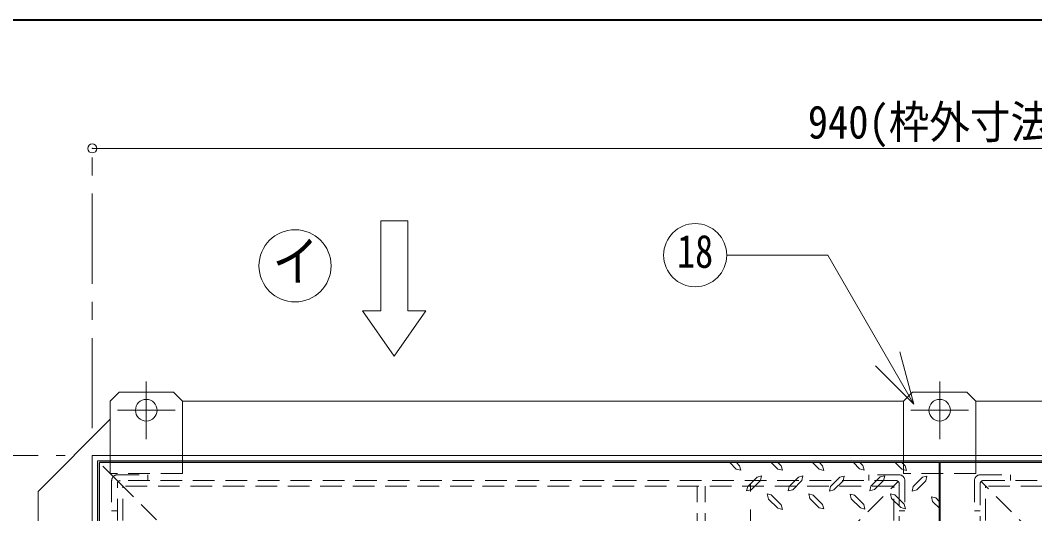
# Model space of a CAD drawing. Units: millimetres at full size, sheet at 1:10; details may follow other scales. Extents: x -2126 to 1924, y -1326 to 1484.
# Drawn here: x -1701 to -1139, y 1211 to 1484 of the extents above; entities that cross this region are included whole.
import ezdxf
from ezdxf.enums import TextEntityAlignment as Align

# ---------------------------------------------------------------- set-up
doc = ezdxf.new("R2010")
doc.units = ezdxf.units.MM
doc.header["$LTSCALE"] = 10
doc.header["$PDMODE"] = 32
doc.header["$PDSIZE"] = 5
doc.linetypes.add('CHAIN1', pattern=[8, 5, -1, 1, -1])
doc.linetypes.add('DASHED1', pattern=[1.8, 1.2, -0.6])
doc.layers.add('0-0_ﾚｲﾔ1', color=4, linetype='Continuous', lineweight=9)
doc.styles.add('ＭＳ ゴシック', font='')
doc.styles.get('ＭＳ ゴシック').set_extended_font_data('MS Gothic')

msp = doc.modelspace()

# ---------------------------------------------------------------- linework, layer by layer
at = {"layer": '0-0_ﾚｲﾔ1', "color": 1, "lineweight": 40}
for p, q in [((1923.78, 1484.05), (-2126.22, 1484.05)), ((-1191.22, 973.05), (-1191.22, 1239.05))]:
    msp.add_line(p, q, dxfattribs=at)
at = {"layer": '0-0_ﾚｲﾔ1'}
for p, q in [((-721.22, 1413.05), (-1661.22, 1413.05)), ((-1646.22, 1278.05), (-1651.22, 1273.05)), ((-1646.22, 1278.05), (-1616.22, 1278.05)), ((-1611.22, 1273.05), (-1616.22, 1278.05)), ((-1206.22, 1278.05), (-1211.22, 1273.05)), ((-1206.22, 1278.05), (-1176.22, 1278.05)), ((-1171.22, 1273.05), (-1176.22, 1278.05)), ((-1651.22, 1273.05), (-1651.22, 1243.05)), ((-1611.22, 1273.05), (-1611.22, 1243.05)), ((-1211.22, 1273.05), (-1611.22, 1273.05)), ((-1211.22, 1273.05), (-1211.22, 1243.05)), ((-1171.22, 1273.05), (-1171.22, 1243.05)), ((-771.22, 1273.05), (-1171.22, 1273.05)), ((-1691.22, 1223.05), (-1651.22, 1263.05)), ((-1307.61, 1239.05), (-1304, 1235.43)), ((-1303.92, 1239.05), (-1302.15, 1237.28)), ((-1284.63, 1239.05), (-1281.01, 1235.43)), ((-1280.93, 1239.05), (-1279.17, 1237.28)), ((-1261.73, 1239.05), (-1258.11, 1235.43)), ((-1257.95, 1239.05), (-1256.18, 1237.28)), ((-1239.09, 1239.05), (-1235.69, 1235.51)), ((-1235.45, 1239.05), (-1233.76, 1237.36)), ((-1215.85, 1239.05), (-1212.23, 1235.43)), ((-1212.15, 1239.05), (-1210.38, 1237.28)), ((-1301.43, 1234.79), (-1304, 1235.43)), ((-1302.15, 1237.28), (-1301.43, 1234.79)), ((-1278.44, 1234.79), (-1281.01, 1235.43)), ((-1279.17, 1237.28), (-1278.44, 1234.79)), ((-1255.54, 1234.71), (-1258.11, 1235.43)), ((-1256.18, 1237.28), (-1255.54, 1234.71)), ((-1233.12, 1234.87), (-1235.69, 1235.51)), ((-1233.76, 1237.36), (-1233.12, 1234.87)), ((-1209.66, 1234.71), (-1212.23, 1235.43)), ((-1210.38, 1237.28), (-1209.66, 1234.71)), ((-1295.72, 1224.02), (-1290.66, 1229.08)), ((-1272.74, 1224.02), (-1267.68, 1229.08)), ((-1249.84, 1223.94), (-1244.77, 1229)), ((-1227.42, 1224.1), (-1222.35, 1229.16)), ((-1203.95, 1223.94), (-1198.89, 1229)), ((-1691.22, 1223.05), (-1691.22, 973.05)), ((-1297.65, 1225.87), (-1298.29, 1223.38)), ((-1295.72, 1224.02), (-1298.29, 1223.38)), ((-1284.59, 1221.12), (-1286.8, 1221.69)), ((-1286.09, 1218.83), (-1286.8, 1221.69)), ((-1284.59, 1221.12), (-1279.17, 1215.61)), ((-1274.67, 1225.87), (-1275.31, 1223.38)), ((-1272.74, 1224.02), (-1275.31, 1223.38)), ((-1263.18, 1219.12), (-1263.82, 1221.69)), ((-1261.33, 1221.05), (-1263.82, 1221.69)), ((-1261.33, 1221.05), (-1256.26, 1215.9)), ((-1251.76, 1225.79), (-1252.41, 1223.3)), ((-1249.84, 1223.94), (-1252.41, 1223.3)), ((-1240.27, 1219.04), (-1240.92, 1221.61)), ((-1238.43, 1220.97), (-1240.92, 1221.61)), ((-1238.43, 1220.97), (-1233.36, 1215.82)), ((-1229.35, 1225.95), (-1229.99, 1223.46)), ((-1227.42, 1224.1), (-1229.99, 1223.46)), ((-1217.85, 1219.2), (-1218.5, 1221.77)), ((-1216.01, 1221.13), (-1218.5, 1221.77)), ((-1216.01, 1221.13), (-1210.94, 1215.98)), ((-1205.88, 1225.79), (-1206.52, 1223.3)), ((-1203.95, 1223.94), (-1206.52, 1223.3)), ((-1286.09, 1218.83), (-1281.01, 1213.76)), ((-1284.23, 1220.75), (-1284.47, 1220.81)), ((-1279.17, 1215.61), (-1278.44, 1213.12)), ((-1263.18, 1219.12), (-1258.11, 1214.05)), ((-1256.26, 1215.9), (-1255.54, 1213.41)), ((-1240.27, 1219.04), (-1235.21, 1213.97)), ((-1233.36, 1215.82), (-1232.64, 1213.33)), ((-1217.85, 1219.2), (-1212.79, 1214.14)), ((-1210.94, 1215.98), (-1210.22, 1213.49)), ((-1193.26, 1219.44), (-1195.84, 1220.08)), ((-1195.11, 1217.51), (-1195.84, 1220.08)), ((-1195.11, 1217.51), (-1191.22, 1213.61)), ((-1193.26, 1219.44), (-1191.22, 1217.1)), ((-1278.44, 1213.12), (-1281.01, 1213.76)), ((-1255.54, 1213.41), (-1258.11, 1214.05)), ((-1232.64, 1213.33), (-1235.21, 1213.97)), ((-1210.22, 1213.49), (-1212.79, 1214.14))]:
    msp.add_line(p, q, dxfattribs=at)
at = {"layer": '0-0_ﾚｲﾔ1', "linetype": 'CHAIN1'}
for p, q in [((-1661.22, 1258.05), (-1661.22, 1413.05)), ((-1631.22, 1284.05), (-1631.22, 1252.05)), ((-1191.22, 1284.05), (-1191.22, 1252.05)), ((-1647.22, 1268.05), (-1615.22, 1268.05)), ((-1207.22, 1268.05), (-1175.22, 1268.05)), ((-1981.22, 1243.05), (-1676.22, 1243.05)), ((-1296.22, 1143.05), (-1296.22, 1227.05))]:
    msp.add_line(p, q, dxfattribs=at)
at = {"layer": '0-0_ﾚｲﾔ1', "color": 7, "lineweight": 18}
for p, q in [((-1501.22, 1373.05), (-1486.22, 1373.05)), ((-1501.22, 1373.05), (-1501.22, 1323.05)), ((-1253.24, 1353.95), (-1309.31, 1353.95)), ((-1205.63, 1271.48), (-1253.24, 1353.95)), ((-1493.72, 1298.05), (-1511.22, 1323.05)), ((-1511.22, 1323.05), (-1501.22, 1323.05)), ((-1493.72, 1298.05), (-1476.22, 1323.05)), ((-1205.63, 1271.48), (-1213.39, 1300.46)), ((-1205.63, 1271.48), (-1226.84, 1292.7)), ((-721.22, 1243.05), (-1661.22, 1243.05)), ((-1661.22, 1243.05), (-1661.22, 973.05)), ((-724.22, 1240.05), (-1658.22, 1240.05)), ((-1658.22, 1240.05), (-1658.22, 973.05))]:
    msp.add_line(p, q, dxfattribs=at)
at = {"layer": '0-0_ﾚｲﾔ1', "linetype": 'DASHED1'}
for p, q in [((-1646.75, 1228.58), (-1657.22, 1239.05)), ((-1651.22, 1243.05), (-1651.22, 1233.05)), ((-1611.22, 1243.05), (-1611.22, 1233.05)), ((-1211.22, 1243.05), (-1211.22, 1233.05)), ((-1171.22, 1243.05), (-1171.22, 1233.05)), ((-1611.22, 1233.05), (-1651.22, 1233.05)), ((-1647.22, 1232.25), (-1630.42, 1232.25)), ((-1630.42, 1232.25), (-1630.42, 1229.05)), ((-1230.52, 1232.25), (-1230.52, 1229.05)), ((-1213.72, 1232.25), (-1230.52, 1232.25)), ((-1171.22, 1233.05), (-1211.22, 1233.05)), ((-1168.72, 1232.25), (-1151.92, 1232.25)), ((-1151.92, 1232.25), (-1151.92, 1229.05)), ((-1650.42, 1229.05), (-1650.42, 1212.25)), ((-1210.52, 1229.05), (-1210.52, 1212.25)), ((-1171.92, 1229.05), (-1171.92, 1212.25)), ((-1216.72, 1226.05), (-1644.22, 1226.05)), ((-1644.22, 973.05), (-1644.22, 1226.05)), ((-1325.72, 1199.05), (-1325.72, 1226.05)), ((-1321.22, 1199.05), (-1321.22, 1226.05)), ((-1216.72, 973.05), (-1216.72, 1226.05)), ((-738.22, 1226.05), (-1165.72, 1226.05)), ((-1165.72, 973.05), (-1165.72, 1226.05)), ((-1647.22, 1212.25), (-1650.42, 1212.25)), ((-1213.72, 1212.25), (-1210.52, 1212.25)), ((-1168.72, 1212.25), (-1171.92, 1212.25))]:
    msp.add_line(p, q, dxfattribs=at)
at = {"layer": '0-0_ﾚｲﾔ1', "color": 5, "lineweight": 25}
for p in [(-725.22, 1239.05), (-1657.22, 973.05)]:
    msp.add_line(p, (-1657.22, 1239.05), dxfattribs=at)
at = {"layer": '0-0_ﾚｲﾔ1', "color": 7, "linetype": 'DASHED1', "lineweight": 18}
for p, q in [((-1647.22, 973.05), (-1647.22, 1227.45)), ((-1646.75, 1228.58), (-1617.22, 1199.05)), ((-1215.32, 1229.05), (-1645.62, 1229.05)), ((-1243.72, 1199.05), (-1214.18, 1228.58)), ((-1213.72, 1227.45), (-1213.72, 973.05)), ((-1168.72, 1227.45), (-1168.72, 973.05)), ((-1138.72, 1199.05), (-1168.25, 1228.58)), ((-1167.12, 1229.05), (-736.82, 1229.05))]:
    msp.add_line(p, q, dxfattribs=at)
at = {"layer": '0-0_ﾚｲﾔ1', "color": 7, "lineweight": 18}
msp.add_lwpolyline([(-1486.22, 1373.05), (-1486.22, 1323.05), (-1476.22, 1323.05)], dxfattribs=at)
at = {"layer": '0-0_ﾚｲﾔ1'}
for points in [[(-1297.65, 1225.87), (-1292.51, 1231.01), (-1290.01, 1231.65), (-1290.66, 1229.08)], [(-1274.67, 1225.87), (-1269.52, 1231.01), (-1267.03, 1231.65), (-1267.68, 1229.08)], [(-1251.76, 1225.79), (-1246.62, 1230.93), (-1244.13, 1231.57), (-1244.77, 1229)], [(-1229.35, 1225.95), (-1224.2, 1231.09), (-1221.71, 1231.73), (-1222.35, 1229.16)], [(-1205.88, 1225.79), (-1200.74, 1230.93), (-1198.25, 1231.57), (-1198.89, 1229)]]:
    msp.add_lwpolyline(points, dxfattribs=at)
at = {"layer": '0-0_ﾚｲﾔ1', "color": 7, "lineweight": 18}
for centre, radius in [((-1548.72, 1348.05), 20), ((-1326.81, 1353.95), 17.5)]:
    msp.add_circle(centre, radius, dxfattribs=at)
at = {"layer": '0-0_ﾚｲﾔ1'}
for centre in [(-1631.22, 1268.05), (-1191.22, 1268.05)]:
    msp.add_circle(centre, 6, dxfattribs=at)
at = {"layer": '0-0_ﾚｲﾔ1', "linetype": 'DASHED1'}
for centre, start, end in [((-1647.22, 1229.05), 90, 180), ((-1213.72, 1229.05), 0, 90), ((-1168.72, 1229.05), 90, 180)]:
    msp.add_arc(centre, 3.2, start, end, dxfattribs=at)
at = {"layer": '0-0_ﾚｲﾔ1', "color": 7, "linetype": 'DASHED1', "lineweight": 18}
for centre, start, end in [((-1645.62, 1227.45), 90, 180), ((-1215.32, 1227.45), 0, 90), ((-1167.12, 1227.45), 90, 180)]:
    msp.add_arc(centre, 1.6, start, end, dxfattribs=at)
at = {"layer": '0-0_ﾚｲﾔ1', "color": 1}
msp.add_point((-1661.22, 1413.05), dxfattribs=at)

# ---------------------------------------------------------------- texts
at = {"layer": '0-0_ﾚｲﾔ1', "color": 7, "style": 'ＭＳ ゴシック'}
for s, height, width, p in [('940(枠外寸法)', 18.33, 0.9, (-1264.34, 1413.05)), ('イ', 21.99, 0.85, (-1561.22, 1333.05)), ('18', 18.33, 0.8, (-1336.81, 1341.45))]:
    msp.add_text(s, height=height, dxfattribs=dict(at, width=width)).set_placement(p, align=Align.BOTTOM_LEFT)

doc.saveas('drawing.dxf')
